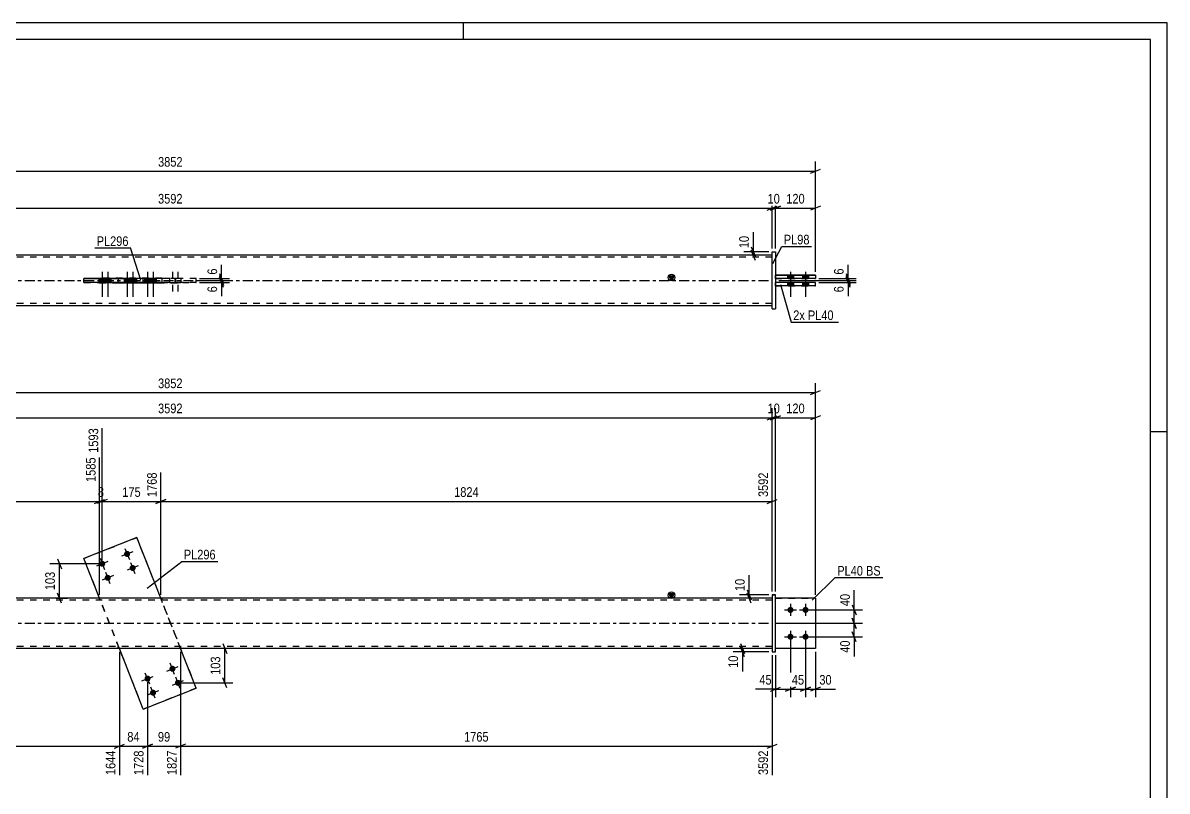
# Model space of a CAD drawing. Header units: millimetres. Extents: x 0 to 594, y 0 to 420.
# Drawn here: x 252.5 to 594, y 190.8 to 420 of the extents above; entities that cross this region are included whole.
import ezdxf

# ---------------------------------------------------------------- set-up
doc = ezdxf.new("R2010")
doc.units = ezdxf.units.MM
doc.linetypes.add('DXK_LINE_DOT2', pattern=[3.9198, 1.9599, -1.9599])
doc.linetypes.add('DXK_LINE_DOT3', pattern=[5.9187, 2.979, -0.9799, 0.9799, -0.9799])
doc.styles.add('Arial Narrow', font='ARIALN.TTF', dxfattribs={"height": 0.2})

# ---------------------------------------------------------------- blocks, each defined once
blk = doc.blocks.new('Unknown-580870372-1131')
at = {"color": 5, "linetype": 'Continuous'}
for p, q in [((594, 420), (0, 420)), ((384, 415), (384, 420)), ((594, 0), (594, 420)), ((589, 415), (5, 415)), ((589, 5), (589, 415)), ((594, 298), (589, 298))]:
    blk.add_line(p, q, dxfattribs=at)
blk = doc.blocks.new('Part-580870372-1699 - 1676')
at = {"color": 2, "linetype": 'Continuous'}
for p, q in [((477.08, 249.34), (476.08, 249.34)), ((476.08, 249.34), (476.08, 249.34)), ((476.08, 249.34), (476.08, 232.34)), ((476.08, 249.34), (477.08, 249.34)), ((477.08, 232.34), (477.08, 249.34)), ((476.08, 232.34), (477.08, 232.34))]:
    blk.add_line(p, q, dxfattribs=at)
at = {"color": 7, "linetype": 'DXK_LINE_DOT2'}
blk.add_line((476.08, 232.34), (477.08, 232.34), dxfattribs=at)
blk = doc.blocks.new('Part-580870372-1688 - 1676')
at = {"linetype": 'Continuous'}
blk.add_hatch(color=2, dxfattribs=at).paths.add_polyline_path([(446.08, 248.34), (445.28, 249.74), (446.88, 249.74)])
at = {"color": 2, "linetype": 'Continuous'}
for p, q in [((446.08, 248.34), (445.28, 249.74)), ((445.28, 249.74), (446.88, 249.74)), ((446.88, 249.74), (446.08, 248.34)), ((476.08, 248.34), (116.89, 248.34)), ((476.08, 233.34), (116.89, 233.34))]:
    blk.add_line(p, q, dxfattribs=at)
at = {"color": 7, "linetype": 'DXK_LINE_DOT2'}
for p, q in [((476.08, 247.74), (116.89, 247.74)), ((275.27, 248.34), (275.27, 247.74)), ((293.98, 248.34), (293.98, 247.74)), ((476.08, 248.34), (476.08, 233.34)), ((476.08, 233.94), (116.89, 233.94)), ((280.95, 233.34), (280.95, 233.94)), ((299.66, 233.34), (299.66, 233.94))]:
    blk.add_line(p, q, dxfattribs=at)
at = {"color": 7, "linetype": 'DXK_LINE_DOT3'}
blk.add_line((116.89, 240.84), (476.08, 240.84), dxfattribs=at)
at = {"color": 2, "linetype": 'Continuous'}
blk.add_circle((446.08, 249.24), 1, dxfattribs=at)
blk = doc.blocks.new('Part-580870372-1693 - 1676')
at = {"color": 2, "linetype": 'Continuous'}
for p, q in [((489.08, 248.34), (477.08, 248.34)), ((489.08, 248.34), (489.08, 248.34)), ((489.08, 248.34), (489.08, 233.34)), ((489.08, 233.34), (477.08, 233.34))]:
    blk.add_line(p, q, dxfattribs=at)
at = {"color": 7, "linetype": 'DXK_LINE_DOT2'}
for p, q in [((489.08, 248.34), (477.08, 248.34)), ((477.08, 248.34), (477.08, 248.34)), ((477.08, 233.34), (477.08, 248.34)), ((489.08, 248.34), (489.08, 248.34)), ((489.08, 233.34), (477.08, 233.34))]:
    blk.add_line(p, q, dxfattribs=at)
blk = doc.blocks.new('Part-580870372-1698 - 1676')
at = {"color": 7, "linetype": 'DXK_LINE_DOT2'}
for p, q in [((477.08, 248.34), (489.08, 248.34)), ((489.08, 248.34), (477.08, 248.34)), ((477.08, 248.34), (477.08, 248.34)), ((477.08, 233.34), (477.08, 248.34)), ((489.08, 248.34), (489.08, 248.34)), ((489.08, 248.34), (489.08, 233.34)), ((489.08, 233.34), (477.08, 233.34)), ((489.08, 233.34), (477.08, 233.34))]:
    blk.add_line(p, q, dxfattribs=at)
blk = doc.blocks.new('Part-580870372-1719 - 1676')
at = {"color": 2, "linetype": 'Continuous'}
for p, q in [((286.5, 266.45), (270.69, 260.21)), ((286.5, 266.45), (286.5, 266.45)), ((293.64, 248.34), (286.5, 266.45)), ((275.37, 248.34), (270.69, 260.21)), ((270.69, 260.21), (270.69, 260.21)), ((288.43, 215.24), (281.29, 233.34)), ((304.24, 221.47), (299.56, 233.34)), ((288.43, 215.24), (304.24, 221.47)), ((304.24, 221.47), (304.24, 221.48)), ((288.43, 215.24), (288.43, 215.24))]:
    blk.add_line(p, q, dxfattribs=at)
at = {"color": 7, "linetype": 'DXK_LINE_DOT2'}
for p, q in [((270.69, 260.21), (286.5, 266.45)), ((304.24, 221.48), (286.5, 266.45)), ((288.43, 215.24), (270.69, 260.21)), ((275.51, 247.99), (275.37, 248.34)), ((281.29, 233.34), (275.51, 247.99)), ((293.78, 247.99), (293.64, 248.34)), ((299.56, 233.34), (293.78, 247.99)), ((304.24, 221.48), (288.43, 215.24))]:
    blk.add_line(p, q, dxfattribs=at)
blk = doc.blocks.new('Bolt-580870372-1720 - 1676')
at = {"linetype": 'Continuous'}
for points in [[(481.58, 245.74), (481.77, 245.72), (481.95, 245.66), (482.11, 245.57), (482.25, 245.44), (482.36, 245.29), (482.44, 245.12), (482.48, 244.93), (482.48, 244.75), (482.44, 244.56), (482.36, 244.39), (482.25, 244.24), (482.11, 244.11), (481.95, 244.02), (481.77, 243.96), (481.58, 243.94), (481.39, 243.96), (481.22, 244.02), (481.05, 244.11), (480.91, 244.24), (480.8, 244.39), (480.73, 244.56), (480.69, 244.75), (480.69, 244.93), (480.73, 245.12), (480.8, 245.29), (480.91, 245.44), (481.05, 245.57), (481.22, 245.66), (481.39, 245.72)], [(486.08, 245.74), (486.27, 245.72), (486.45, 245.66), (486.61, 245.57), (486.75, 245.44), (486.86, 245.29), (486.94, 245.12), (486.98, 244.93), (486.98, 244.75), (486.94, 244.56), (486.86, 244.39), (486.75, 244.24), (486.61, 244.11), (486.45, 244.02), (486.27, 243.96), (486.08, 243.94), (485.89, 243.96), (485.72, 244.02), (485.55, 244.11), (485.41, 244.24), (485.3, 244.39), (485.23, 244.56), (485.19, 244.75), (485.19, 244.93), (485.23, 245.12), (485.3, 245.29), (485.41, 245.44), (485.55, 245.57), (485.72, 245.66), (485.89, 245.72)], [(481.58, 237.74), (481.77, 237.72), (481.95, 237.66), (482.11, 237.57), (482.25, 237.44), (482.36, 237.29), (482.44, 237.12), (482.48, 236.93), (482.48, 236.75), (482.44, 236.56), (482.36, 236.39), (482.25, 236.24), (482.11, 236.11), (481.95, 236.02), (481.77, 235.96), (481.58, 235.94), (481.39, 235.96), (481.22, 236.02), (481.05, 236.11), (480.91, 236.24), (480.8, 236.39), (480.73, 236.56), (480.69, 236.75), (480.69, 236.93), (480.73, 237.12), (480.8, 237.29), (480.91, 237.44), (481.05, 237.57), (481.22, 237.66), (481.39, 237.72)], [(486.08, 237.74), (486.27, 237.72), (486.45, 237.66), (486.61, 237.57), (486.75, 237.44), (486.86, 237.29), (486.94, 237.12), (486.98, 236.93), (486.98, 236.75), (486.94, 236.56), (486.86, 236.39), (486.75, 236.24), (486.61, 236.11), (486.45, 236.02), (486.27, 235.96), (486.08, 235.94), (485.89, 235.96), (485.72, 236.02), (485.55, 236.11), (485.41, 236.24), (485.3, 236.39), (485.23, 236.56), (485.19, 236.75), (485.19, 236.93), (485.23, 237.12), (485.3, 237.29), (485.41, 237.44), (485.55, 237.57), (485.72, 237.66), (485.89, 237.72)]]:
    blk.add_hatch(color=1, dxfattribs=at).paths.add_polyline_path(points)
at = {"color": 1, "linetype": 'Continuous'}
for p, q in [((481.58, 246.64), (481.58, 243.04)), ((486.08, 246.64), (486.08, 243.04)), ((479.78, 244.84), (483.38, 244.84)), ((484.28, 244.84), (487.88, 244.84)), ((479.78, 236.84), (483.38, 236.84)), ((481.58, 238.64), (481.58, 235.04)), ((484.28, 236.84), (487.88, 236.84)), ((486.08, 238.64), (486.08, 235.04))]:
    blk.add_line(p, q, dxfattribs=at)
blk = doc.blocks.new('Bolt-580870372-1723 - 1676')
at = {"linetype": 'Continuous'}
for points in [[(297.12, 228.17), (297.31, 228.15), (297.49, 228.09), (297.65, 227.99), (297.79, 227.87), (297.9, 227.72), (297.98, 227.54), (298.02, 227.36), (298.02, 227.17), (297.98, 226.99), (297.9, 226.82), (297.79, 226.66), (297.65, 226.54), (297.49, 226.44), (297.31, 226.38), (297.12, 226.37), (296.93, 226.38), (296.76, 226.44), (296.59, 226.54), (296.45, 226.66), (296.34, 226.82), (296.27, 226.99), (296.23, 227.17), (296.23, 227.36), (296.27, 227.54), (296.34, 227.72), (296.45, 227.87), (296.59, 227.99), (296.76, 228.09), (296.93, 228.15)], [(289.68, 225.23), (289.87, 225.21), (290.05, 225.15), (290.21, 225.06), (290.35, 224.93), (290.46, 224.78), (290.54, 224.61), (290.57, 224.42), (290.57, 224.24), (290.54, 224.05), (290.46, 223.88), (290.35, 223.73), (290.21, 223.6), (290.05, 223.51), (289.87, 223.45), (289.68, 223.43), (289.49, 223.45), (289.31, 223.51), (289.15, 223.6), (289.01, 223.73), (288.9, 223.88), (288.82, 224.05), (288.78, 224.24), (288.78, 224.42), (288.82, 224.61), (288.9, 224.78), (289.01, 224.93), (289.15, 225.06), (289.31, 225.15), (289.49, 225.21)], [(298.77, 223.98), (298.96, 223.96), (299.14, 223.9), (299.3, 223.81), (299.44, 223.68), (299.55, 223.53), (299.63, 223.36), (299.67, 223.17), (299.67, 222.99), (299.63, 222.8), (299.55, 222.63), (299.44, 222.48), (299.3, 222.35), (299.14, 222.26), (298.96, 222.2), (298.77, 222.18), (298.59, 222.2), (298.41, 222.26), (298.24, 222.35), (298.1, 222.48), (297.99, 222.63), (297.92, 222.8), (297.88, 222.99), (297.88, 223.17), (297.92, 223.36), (297.99, 223.53), (298.1, 223.68), (298.24, 223.81), (298.41, 223.9), (298.59, 223.96)], [(291.33, 221.04), (291.52, 221.02), (291.7, 220.97), (291.86, 220.87), (292, 220.75), (292.11, 220.59), (292.19, 220.42), (292.23, 220.24), (292.23, 220.05), (292.19, 219.86), (292.11, 219.69), (292, 219.54), (291.86, 219.41), (291.7, 219.32), (291.52, 219.26), (291.33, 219.24), (291.14, 219.26), (290.97, 219.32), (290.8, 219.41), (290.66, 219.54), (290.55, 219.69), (290.48, 219.86), (290.44, 220.05), (290.44, 220.24), (290.48, 220.42), (290.55, 220.59), (290.66, 220.75), (290.8, 220.87), (290.97, 220.97), (291.14, 221.02)]]:
    blk.add_hatch(color=1, dxfattribs=at).paths.add_polyline_path(points)
at = {"color": 1, "linetype": 'Continuous'}
for p, q in [((297.78, 225.59), (296.46, 228.94)), ((290.34, 222.65), (289.02, 226)), ((295.45, 226.6), (298.8, 227.93)), ((288.01, 223.67), (291.35, 224.99)), ((297.1, 222.42), (300.45, 223.74)), ((299.43, 221.4), (298.11, 224.75)), ((289.66, 219.48), (293.01, 220.8)), ((291.99, 218.47), (290.67, 221.82))]:
    blk.add_line(p, q, dxfattribs=at)
blk = doc.blocks.new('Bolt-580870372-1724 - 1676')
at = {"linetype": 'Continuous'}
for points in [[(283.6, 262.44), (283.79, 262.42), (283.97, 262.36), (284.13, 262.27), (284.27, 262.14), (284.38, 261.99), (284.46, 261.82), (284.49, 261.63), (284.49, 261.44), (284.46, 261.26), (284.38, 261.09), (284.27, 260.94), (284.13, 260.81), (283.97, 260.72), (283.79, 260.66), (283.6, 260.64), (283.41, 260.66), (283.23, 260.72), (283.07, 260.81), (282.93, 260.94), (282.82, 261.09), (282.74, 261.26), (282.7, 261.44), (282.7, 261.63), (282.74, 261.82), (282.82, 261.99), (282.93, 262.14), (283.07, 262.27), (283.23, 262.36), (283.41, 262.42)], [(276.16, 259.5), (276.34, 259.48), (276.52, 259.42), (276.69, 259.33), (276.83, 259.2), (276.94, 259.05), (277.01, 258.88), (277.05, 258.7), (277.05, 258.51), (277.01, 258.32), (276.94, 258.15), (276.83, 258), (276.69, 257.87), (276.52, 257.78), (276.34, 257.72), (276.16, 257.7), (275.97, 257.72), (275.79, 257.78), (275.63, 257.87), (275.49, 258), (275.38, 258.15), (275.3, 258.32), (275.26, 258.51), (275.26, 258.7), (275.3, 258.88), (275.38, 259.05), (275.49, 259.2), (275.63, 259.33), (275.79, 259.42), (275.97, 259.48)], [(285.25, 258.25), (285.44, 258.23), (285.62, 258.17), (285.78, 258.08), (285.92, 257.95), (286.03, 257.8), (286.11, 257.63), (286.15, 257.45), (286.15, 257.26), (286.11, 257.07), (286.03, 256.9), (285.92, 256.75), (285.78, 256.62), (285.62, 256.53), (285.44, 256.47), (285.25, 256.45), (285.06, 256.47), (284.89, 256.53), (284.72, 256.62), (284.58, 256.75), (284.47, 256.9), (284.4, 257.07), (284.36, 257.26), (284.36, 257.45), (284.4, 257.63), (284.47, 257.8), (284.58, 257.95), (284.72, 258.08), (284.89, 258.17), (285.06, 258.23)], [(277.81, 255.32), (278, 255.3), (278.18, 255.24), (278.34, 255.14), (278.48, 255.02), (278.59, 254.87), (278.67, 254.69), (278.7, 254.51), (278.7, 254.32), (278.67, 254.14), (278.59, 253.97), (278.48, 253.81), (278.34, 253.69), (278.18, 253.59), (278, 253.54), (277.81, 253.52), (277.62, 253.54), (277.44, 253.59), (277.28, 253.69), (277.14, 253.81), (277.03, 253.97), (276.95, 254.14), (276.91, 254.32), (276.91, 254.51), (276.95, 254.69), (277.03, 254.87), (277.14, 255.02), (277.28, 255.14), (277.44, 255.24), (277.62, 255.3)]]:
    blk.add_hatch(color=1, dxfattribs=at).paths.add_polyline_path(points)
at = {"color": 1, "linetype": 'Continuous'}
for p, q in [((282.94, 263.21), (284.26, 259.86)), ((275.5, 260.28), (276.82, 256.93)), ((285.27, 262.2), (281.93, 260.88)), ((277.83, 259.26), (274.48, 257.94)), ((286.93, 258.01), (283.58, 256.69)), ((284.59, 259.03), (285.91, 255.68)), ((279.48, 255.08), (276.13, 253.76)), ((277.15, 256.09), (278.47, 252.74))]:
    blk.add_line(p, q, dxfattribs=at)
blk = doc.blocks.new('Bolt-580870372-1372 - 1368')
at = {"linetype": 'Continuous'}
for points in [[(482.48, 344.75), (480.68, 344.75), (480.68, 343.75), (482.48, 343.75)], [(482.48, 344.75), (480.68, 344.75), (480.68, 343.75), (482.48, 343.75)], [(482.48, 342.55), (480.68, 342.55), (480.68, 341.55), (482.48, 341.55)], [(482.48, 342.55), (480.68, 342.55), (480.68, 341.55), (482.48, 341.55)], [(486.98, 344.75), (485.18, 344.75), (485.18, 343.75), (486.98, 343.75)], [(486.98, 344.75), (485.18, 344.75), (485.18, 343.75), (486.98, 343.75)], [(486.98, 342.55), (485.18, 342.55), (485.18, 341.55), (486.98, 341.55)], [(486.98, 342.55), (485.18, 342.55), (485.18, 341.55), (486.98, 341.55)]]:
    blk.add_hatch(color=1, dxfattribs=at).paths.add_polyline_path(points)
at = {"color": 1, "linetype": 'Continuous'}
for p, q in [((481.58, 345.75), (481.58, 338.25)), ((481.58, 345.75), (481.58, 338.25)), ((486.08, 345.75), (486.08, 338.25)), ((486.08, 345.75), (486.08, 338.25)), ((480.68, 344.75), (480.68, 343.75)), ((480.68, 344.75), (480.68, 343.75)), ((480.68, 342.55), (480.68, 341.55)), ((480.68, 342.55), (480.68, 341.55)), ((482.48, 344.75), (482.48, 343.75)), ((482.48, 344.75), (482.48, 343.75)), ((482.48, 342.55), (482.48, 341.55)), ((482.48, 342.55), (482.48, 341.55)), ((485.18, 344.75), (485.18, 343.75)), ((485.18, 344.75), (485.18, 343.75)), ((485.18, 342.55), (485.18, 341.55)), ((485.18, 342.55), (485.18, 341.55)), ((486.98, 344.75), (486.98, 343.75)), ((486.98, 344.75), (486.98, 343.75)), ((486.98, 342.55), (486.98, 341.55)), ((486.98, 342.55), (486.98, 341.55))]:
    blk.add_line(p, q, dxfattribs=at)
blk = doc.blocks.new('Part-580870372-1462 - 1368')
at = {"linetype": 'Continuous'}
blk.add_hatch(color=2, dxfattribs=at).paths.add_polyline_path([(446.08, 343.15), (445.28, 344.55), (446.88, 344.55)])
at = {"color": 2, "linetype": 'Continuous'}
for p, q in [((476.08, 350.65), (116.89, 350.65)), ((275.27, 343.85), (293.98, 343.85)), ((275.27, 343.85), (275.27, 343.75)), ((275.27, 342.55), (275.27, 342.45)), ((275.27, 342.45), (275.27, 342.45)), ((293.98, 342.45), (275.27, 342.45)), ((280.95, 343.85), (280.95, 343.75)), ((280.95, 342.46), (280.95, 342.55)), ((293.98, 342.46), (280.95, 342.46)), ((280.95, 342.46), (280.95, 342.46)), ((293.98, 343.85), (293.98, 342.45)), ((446.08, 343.15), (445.28, 344.55)), ((445.28, 344.55), (446.88, 344.55)), ((446.88, 344.55), (446.08, 343.15)), ((116.89, 335.65), (476.08, 335.65))]:
    blk.add_line(p, q, dxfattribs=at)
at = {"color": 7, "linetype": 'DXK_LINE_DOT2'}
for p, q in [((476.08, 350.05), (116.89, 350.05)), ((476.08, 335.65), (476.08, 350.65)), ((293.98, 343.85), (275.27, 343.85)), ((275.27, 342.45), (275.27, 343.75)), ((275.27, 342.45), (293.98, 342.45)), ((280.95, 343.86), (280.95, 343.85)), ((280.95, 343.85), (280.95, 343.86)), ((280.95, 343.86), (299.66, 343.86)), ((280.95, 343.86), (280.95, 343.86)), ((280.95, 343.86), (299.66, 343.86)), ((280.95, 343.75), (280.95, 342.46)), ((280.95, 342.46), (299.66, 342.46)), ((299.66, 342.46), (293.98, 342.46)), ((299.66, 343.86), (299.66, 342.46)), ((476.08, 336.25), (116.89, 336.25))]:
    blk.add_line(p, q, dxfattribs=at)
at = {"color": 7, "linetype": 'DXK_LINE_DOT3'}
blk.add_line((116.89, 343.15), (476.08, 343.15), dxfattribs=at)
at = {"color": 2, "linetype": 'Continuous'}
blk.add_circle((446.08, 344.05), 1, dxfattribs=at)
blk = doc.blocks.new('Part-580870372-1398 - 1368')
at = {"color": 2, "linetype": 'Continuous'}
for p, q in [((288.43, 343.76), (270.69, 343.75)), ((270.69, 342.55), (270.69, 343.75)), ((270.69, 343.75), (286.5, 343.75)), ((286.5, 342.55), (270.69, 342.55)), ((286.5, 342.55), (286.5, 343.75)), ((293.98, 343.75), (286.5, 343.75)), ((293.98, 342.55), (286.5, 342.55)), ((293.98, 343.76), (288.43, 343.76))]:
    blk.add_line(p, q, dxfattribs=at)
at = {"color": 7, "linetype": 'DXK_LINE_DOT2'}
for p, q in [((270.69, 342.55), (288.43, 342.56)), ((288.43, 342.56), (288.43, 343.76)), ((288.43, 342.56), (304.24, 342.56)), ((304.24, 343.76), (293.98, 343.75)), ((304.24, 343.76), (293.98, 343.76)), ((304.24, 342.56), (293.98, 342.55)), ((304.24, 342.56), (304.24, 343.76))]:
    blk.add_line(p, q, dxfattribs=at)
blk = doc.blocks.new('Part-580870372-1434 - 1368')
at = {"color": 2, "linetype": 'Continuous'}
for p, q in [((476.08, 351.66), (476.08, 351.65)), ((476.08, 351.65), (476.08, 351.66)), ((476.08, 351.66), (477.08, 351.66)), ((476.08, 334.65), (476.08, 351.65)), ((476.08, 351.65), (477.08, 351.65)), ((477.08, 351.65), (477.08, 351.66)), ((477.08, 351.66), (477.08, 351.65)), ((477.08, 351.65), (477.08, 334.65)), ((476.08, 334.65), (477.08, 334.65))]:
    blk.add_line(p, q, dxfattribs=at)
at = {"color": 7, "linetype": 'DXK_LINE_DOT2'}
for p, q in [((476.08, 334.66), (477.08, 334.66)), ((477.08, 334.66), (477.08, 334.65))]:
    blk.add_line(p, q, dxfattribs=at)
blk = doc.blocks.new('Bolt-580870372-1441 - 1368')
at = {"linetype": 'Continuous'}
for points in [[(288.78, 342.56), (290.58, 342.56), (290.58, 343.76), (288.78, 343.76)], [(290.43, 342.56), (292.23, 342.56), (292.23, 343.76), (290.43, 343.76)]]:
    blk.add_hatch(color=1, dxfattribs=at).paths.add_polyline_path(points)
at = {"color": 1, "linetype": 'Continuous'}
for p, q in [((289.68, 345.76), (289.68, 338.26)), ((291.33, 345.76), (291.33, 338.26)), ((288.78, 343.76), (288.78, 342.56)), ((290.43, 343.76), (290.43, 342.56)), ((290.58, 343.76), (290.58, 342.56)), ((292.23, 343.76), (292.23, 342.56))]:
    blk.add_line(p, q, dxfattribs=at)
at = {"color": 1, "linetype": 'DXK_LINE_DOT2'}
for p, q in [((297.12, 345.76), (297.12, 338.26)), ((298.77, 345.76), (298.77, 338.26)), ((296.22, 343.76), (296.22, 342.56)), ((297.87, 343.76), (297.87, 342.56)), ((298.02, 343.76), (298.02, 342.56)), ((299.67, 343.76), (299.67, 342.56))]:
    blk.add_line(p, q, dxfattribs=at)
blk = doc.blocks.new('Bolt-580870372-1442 - 1368')
at = {"linetype": 'Continuous'}
for points in [[(277.06, 343.75), (275.26, 343.75), (275.26, 342.55), (277.06, 342.55)], [(278.71, 343.75), (276.91, 343.75), (276.91, 342.55), (278.71, 342.55)], [(284.5, 343.75), (282.7, 343.75), (282.7, 342.55), (284.5, 342.55)], [(286.15, 343.75), (284.35, 343.75), (284.35, 342.55), (286.15, 342.55)]]:
    blk.add_hatch(color=1, dxfattribs=at).paths.add_polyline_path(points)
at = {"color": 1, "linetype": 'Continuous'}
for p, q in [((276.16, 345.75), (276.16, 338.25)), ((277.81, 345.75), (277.81, 338.25)), ((283.6, 345.75), (283.6, 338.25)), ((285.25, 345.75), (285.25, 338.25)), ((275.26, 343.75), (275.26, 342.55)), ((276.91, 343.75), (276.91, 342.55)), ((277.06, 343.75), (277.06, 342.55)), ((278.71, 343.75), (278.71, 342.55)), ((282.7, 343.75), (282.7, 342.55)), ((284.35, 343.75), (284.35, 342.55)), ((284.5, 343.75), (284.5, 342.55)), ((286.15, 343.75), (286.15, 342.55))]:
    blk.add_line(p, q, dxfattribs=at)
blk = doc.blocks.new('Part-580870372-1467 - 1368')
at = {"color": 2, "linetype": 'Continuous'}
for p, q in [((489.08, 342.56), (477.08, 342.56)), ((489.08, 342.55), (477.08, 342.55)), ((489.08, 341.55), (477.08, 341.55)), ((489.08, 341.55), (489.08, 342.55))]:
    blk.add_line(p, q, dxfattribs=at)
at = {"color": 7, "linetype": 'DXK_LINE_DOT2'}
for p, q in [((477.08, 341.55), (477.08, 342.56)), ((477.08, 341.56), (489.08, 341.56)), ((489.08, 342.55), (489.08, 342.56)), ((489.08, 342.56), (489.08, 342.55))]:
    blk.add_line(p, q, dxfattribs=at)
blk = doc.blocks.new('Part-580870372-1472 - 1368')
at = {"color": 2, "linetype": 'Continuous'}
for p, q in [((489.08, 344.76), (477.08, 344.76)), ((477.08, 344.75), (489.08, 344.75)), ((489.08, 343.75), (477.08, 343.75)), ((489.08, 344.75), (489.08, 343.75))]:
    blk.add_line(p, q, dxfattribs=at)
at = {"color": 7, "linetype": 'DXK_LINE_DOT2'}
for p, q in [((477.08, 343.75), (477.08, 344.76)), ((477.08, 343.76), (489.08, 343.76)), ((489.08, 344.75), (489.08, 344.76)), ((489.08, 344.76), (489.08, 344.75))]:
    blk.add_line(p, q, dxfattribs=at)
blk = doc.blocks.new('StraightDimension-580870372-2735 - 1676')
at = {"color": 7, "linetype": 'Continuous'}
for p, q in [((276.16, 259.6), (276.16, 299.05)), ((275.37, 249.34), (275.37, 290.35)), ((273.87, 276.63), (276.87, 277.83)), ((277.66, 277.83), (274.66, 276.63)), ((275.37, 277.23), (276.16, 277.23))]:
    blk.add_line(p, q, dxfattribs=at)
at = {"color": 0, "linetype": 'Continuous'}
blk.add_wipeout([(275.56, 299.65), (271.36, 299.65), (271.36, 291.13), (275.56, 291.13)], dxfattribs=at)
at = {"color": 0}
blk.add_wipeout([(277.28, 277.98), (277.28, 282.18), (274.25, 282.18), (274.25, 277.98)], dxfattribs=at)
at = {"color": 3, "linetype": 'Continuous', "style": 'Arial Narrow'}
blk.add_text('1593', height=2.863, rotation=90.0002, dxfattribs=at).set_placement((274.96, 291.73))
at = {"color": 3, "style": 'Arial Narrow'}
blk.add_text('8', height=2.86, dxfattribs=at).set_placement((274.85, 278.58))
blk = doc.blocks.new('StraightDimension-580870372-1960 - 1676')
at = {"color": 7, "linetype": 'Continuous'}
for p, q in [((416.54, 233.34), (309.89, 233.34)), ((312.14, 234.84), (313.34, 231.84)), ((312.74, 223.08), (312.74, 233.34)), ((299.77, 223.08), (315.14, 223.08)), ((313.34, 221.58), (312.14, 224.58))]:
    blk.add_line(p, q, dxfattribs=at)
at = {"color": 0}
blk.add_wipeout([(311.99, 231.55), (307.79, 231.55), (307.79, 224.87), (311.99, 224.87)], dxfattribs=at)
at = {"color": 3, "style": 'Arial Narrow'}
blk.add_text('103', height=2.863, rotation=90.0002, dxfattribs=at).set_placement((311.39, 225.47))
blk = doc.blocks.new('StraightDimension-580870372-2854 - 1676')
at = {"color": 7, "linetype": 'Continuous'}
for p, q in [((281.29, 232.34), (281.29, 195.58)), ((116.89, 231.34), (116.89, 201.06)), ((118.39, 204.79), (115.39, 203.59)), ((116.89, 204.19), (281.29, 204.19)), ((279.79, 203.59), (282.79, 204.79))]:
    blk.add_line(p, q, dxfattribs=at)
at = {"color": 0}
blk.add_wipeout([(203.34, 204.94), (203.34, 209.14), (194.83, 209.14), (194.83, 204.94)], dxfattribs=at)
at = {"color": 0, "linetype": 'Continuous'}
for points in [[(116.29, 203.49), (112.09, 203.49), (112.09, 200.46), (116.29, 200.46)], [(280.69, 203.49), (276.49, 203.49), (276.49, 194.98), (280.69, 194.98)]]:
    blk.add_wipeout(points, dxfattribs=at)
at = {"color": 3, "style": 'Arial Narrow'}
blk.add_text('1644', height=2.863, dxfattribs=at).set_placement((195.43, 205.54))
at = {"color": 3, "linetype": 'Continuous', "style": 'Arial Narrow'}
for s, height, p in [('0', 2.86, (115.69, 201.06)), ('1644', 2.863, (280.09, 195.58))]:
    blk.add_text(s, height=height, rotation=90.0002, dxfattribs=at).set_placement(p)
blk = doc.blocks.new('StraightDimension-580870372-2733 - 1676')
at = {"color": 7, "linetype": 'Continuous'}
for p, q in [((293.64, 249.34), (293.64, 285.85)), ((476.08, 250.34), (476.08, 285.85)), ((295.14, 277.83), (292.14, 276.63)), ((293.64, 277.23), (476.08, 277.23)), ((474.58, 276.63), (477.58, 277.83))]:
    blk.add_line(p, q, dxfattribs=at)
at = {"color": 0, "linetype": 'Continuous'}
blk.add_wipeout([(475.48, 286.45), (471.28, 286.45), (471.28, 277.93), (475.48, 277.93)], dxfattribs=at)
at = {"color": 0}
blk.add_wipeout([(389.12, 277.98), (389.12, 282.18), (380.61, 282.18), (380.61, 277.98)], dxfattribs=at)
at = {"color": 3, "linetype": 'Continuous', "style": 'Arial Narrow'}
blk.add_text('3592', height=2.863, rotation=90.0002, dxfattribs=at).set_placement((474.88, 278.53))
at = {"color": 3, "style": 'Arial Narrow'}
blk.add_text('1824', height=2.863, dxfattribs=at).set_placement((381.21, 278.58))
blk = doc.blocks.new('StraightDimension-580870372-1912 - 1676')
at = {"color": 7, "linetype": 'Continuous'}
for p, q in [((481.58, 235.84), (481.58, 218.81)), ((477.08, 231.34), (477.08, 218.81)), ((475.58, 220.61), (478.58, 221.81)), ((477.08, 221.21), (481.58, 221.21)), ((483.08, 221.81), (480.08, 220.61))]:
    blk.add_line(p, q, dxfattribs=at)
at = {"color": 0}
blk.add_wipeout([(476.56, 221.96), (476.56, 226.16), (471.7, 226.16), (471.7, 221.96)], dxfattribs=at)
at = {"color": 7, "linetype": 'Continuous'}
blk.add_line((477.08, 221.21), (471.18, 221.21), dxfattribs=at)
blk.add_line((477.08, 221.21), (471.18, 221.21), dxfattribs=at)
at = {"color": 3, "style": 'Arial Narrow'}
blk.add_text('45', height=2.863, dxfattribs=at).set_placement((472.3, 222.56))
blk = doc.blocks.new('StraightDimension-580870372-2736 - 1676')
at = {"color": 7, "linetype": 'Continuous'}
for p, q in [((275.37, 249.34), (275.37, 290.35)), ((116.89, 250.34), (116.89, 280.36)), ((118.39, 277.83), (115.39, 276.63)), ((116.89, 277.23), (275.37, 277.23)), ((273.87, 276.63), (276.87, 277.83))]:
    blk.add_line(p, q, dxfattribs=at)
at = {"color": 0, "linetype": 'Continuous'}
for points in [[(274.77, 290.95), (270.57, 290.95), (270.57, 282.43), (274.77, 282.43)], [(116.29, 280.96), (112.09, 280.96), (112.09, 277.93), (116.29, 277.93)]]:
    blk.add_wipeout(points, dxfattribs=at)
at = {"color": 0}
blk.add_wipeout([(200.38, 277.98), (200.38, 282.18), (191.87, 282.18), (191.87, 277.98)], dxfattribs=at)
at = {"color": 3, "linetype": 'Continuous', "style": 'Arial Narrow'}
for s, height, p in [('1585', 2.863, (274.17, 283.03)), ('0', 2.86, (115.69, 278.53))]:
    blk.add_text(s, height=height, rotation=90.0002, dxfattribs=at).set_placement(p)
at = {"color": 3, "style": 'Arial Narrow'}
blk.add_text('1585', height=2.863, dxfattribs=at).set_placement((192.47, 278.58))
blk = doc.blocks.new('StraightDimension-580870372-1971 - 1676')
at = {"color": 7, "linetype": 'Continuous'}
for p, q in [((477.08, 240.84), (503.04, 240.84)), ((500.04, 242.34), (501.24, 239.34)), ((500.64, 236.84), (500.64, 240.84)), ((487.08, 236.84), (503.04, 236.84)), ((501.24, 235.34), (500.04, 238.34))]:
    blk.add_line(p, q, dxfattribs=at)
at = {"color": 0}
blk.add_wipeout([(499.89, 236.32), (495.69, 236.32), (495.69, 231.46), (499.89, 231.46)], dxfattribs=at)
at = {"color": 7, "linetype": 'Continuous'}
blk.add_line((500.64, 236.84), (500.64, 230.93), dxfattribs=at)
blk.add_line((500.64, 236.84), (500.64, 230.93), dxfattribs=at)
at = {"color": 3, "style": 'Arial Narrow'}
blk.add_text('40', height=2.863, rotation=90.0002, dxfattribs=at).set_placement((499.29, 232.06))
blk = doc.blocks.new('StraightDimension-580870372-1726 - 1676')
at = {"color": 7, "linetype": 'Continuous'}
for p, q in [((262.77, 260.1), (263.97, 257.1)), ((275.16, 258.6), (260.52, 258.6)), ((263.37, 248.34), (263.37, 258.6)), ((263.97, 246.84), (262.77, 249.84)), ((262.37, 248.34), (265.77, 248.34))]:
    blk.add_line(p, q, dxfattribs=at)
at = {"color": 0}
blk.add_wipeout([(262.62, 256.81), (258.42, 256.81), (258.42, 250.13), (262.62, 250.13)], dxfattribs=at)
at = {"color": 3, "style": 'Arial Narrow'}
blk.add_text('103', height=2.863, rotation=90.0002, dxfattribs=at).set_placement((262.02, 250.73))
blk = doc.blocks.new('StraightDimension-580870372-2851 - 1676')
at = {"color": 7, "linetype": 'Continuous'}
for p, q in [((299.56, 232.34), (299.56, 195.58)), ((476.08, 231.34), (476.08, 195.58)), ((301.06, 204.79), (298.06, 203.59)), ((299.56, 204.19), (476.08, 204.19)), ((474.58, 203.59), (477.58, 204.79))]:
    blk.add_line(p, q, dxfattribs=at)
at = {"color": 0}
blk.add_wipeout([(392.08, 204.94), (392.08, 209.14), (383.57, 209.14), (383.57, 204.94)], dxfattribs=at)
at = {"color": 0, "linetype": 'Continuous'}
blk.add_wipeout([(475.48, 203.49), (471.28, 203.49), (471.28, 194.98), (475.48, 194.98)], dxfattribs=at)
at = {"color": 3, "style": 'Arial Narrow'}
blk.add_text('1765', height=2.863, dxfattribs=at).set_placement((384.17, 205.54))
at = {"color": 3, "linetype": 'Continuous', "style": 'Arial Narrow'}
blk.add_text('3592', height=2.863, rotation=90.0002, dxfattribs=at).set_placement((474.88, 195.58))
blk = doc.blocks.new('StraightDimension-580870372-1903 - 1676')
at = {"color": 7, "linetype": 'Continuous'}
for p, q in [((475.08, 233.34), (464.43, 233.34)), ((475.08, 232.34), (464.43, 232.34)), ((466.68, 234.84), (467.88, 231.84)), ((467.88, 230.84), (466.68, 233.84)), ((467.28, 232.34), (467.28, 233.34))]:
    blk.add_line(p, q, dxfattribs=at)
at = {"color": 0}
blk.add_wipeout([(466.53, 231.81), (462.33, 231.81), (462.33, 226.96), (466.53, 226.96)], dxfattribs=at)
at = {"color": 7, "linetype": 'Continuous'}
blk.add_line((467.28, 232.34), (467.28, 226.43), dxfattribs=at)
blk.add_line((467.28, 232.34), (467.28, 226.43), dxfattribs=at)
at = {"color": 3, "style": 'Arial Narrow'}
blk.add_text('10', height=2.863, rotation=90.0002, dxfattribs=at).set_placement((465.93, 227.56))
blk = doc.blocks.new('StraightDimension-580870372-3745 - 1676')
at = {"color": 7, "linetype": 'Continuous'}
for p, q in [((476.08, 250.34), (476.08, 305.04)), ((477.08, 250.34), (477.08, 305.04)), ((474.58, 301.59), (477.58, 302.79)), ((478.58, 302.79), (475.58, 301.59)), ((476.08, 302.19), (477.08, 302.19))]:
    blk.add_line(p, q, dxfattribs=at)
at = {"color": 0}
blk.add_wipeout([(479.01, 302.94), (479.01, 307.14), (474.15, 307.14), (474.15, 302.94)], dxfattribs=at)
at = {"color": 3, "style": 'Arial Narrow'}
blk.add_text('10', height=2.863, dxfattribs=at).set_placement((474.75, 303.54))
blk = doc.blocks.new('StraightDimension-580870372-1922 - 1676')
at = {"color": 7, "linetype": 'Continuous'}
for p, q in [((481.58, 235.84), (481.58, 218.81)), ((486.08, 235.84), (486.08, 218.81)), ((480.08, 220.61), (483.08, 221.81)), ((481.58, 221.21), (486.08, 221.21)), ((487.58, 221.81), (484.58, 220.61))]:
    blk.add_line(p, q, dxfattribs=at)
at = {"color": 0}
blk.add_wipeout([(486.26, 221.96), (486.26, 226.16), (481.4, 226.16), (481.4, 221.96)], dxfattribs=at)
at = {"color": 3, "style": 'Arial Narrow'}
blk.add_text('45', height=2.863, dxfattribs=at).set_placement((482, 222.56))
blk = doc.blocks.new('StraightDimension-580870372-1932 - 1676')
at = {"color": 7, "linetype": 'Continuous'}
for p, q in [((486.08, 235.84), (486.08, 218.81)), ((489.08, 232.34), (489.08, 218.81)), ((484.58, 220.61), (487.58, 221.81)), ((486.08, 221.21), (489.08, 221.21)), ((490.58, 221.81), (487.58, 220.61))]:
    blk.add_line(p, q, dxfattribs=at)
at = {"color": 0}
blk.add_wipeout([(494.46, 221.96), (494.46, 226.16), (489.61, 226.16), (489.61, 221.96)], dxfattribs=at)
at = {"color": 7, "linetype": 'Continuous'}
blk.add_line((489.08, 221.21), (494.99, 221.21), dxfattribs=at)
blk.add_line((489.08, 221.21), (494.99, 221.21), dxfattribs=at)
at = {"color": 3, "style": 'Arial Narrow'}
blk.add_text('30', height=2.863, dxfattribs=at).set_placement((490.21, 222.56))
blk = doc.blocks.new('StraightDimension-580870372-1984 - 1676')
at = {"color": 7, "linetype": 'Continuous'}
for p, q in [((500.04, 246.34), (501.24, 243.34)), ((487.08, 244.84), (503.04, 244.84)), ((500.64, 240.84), (500.64, 244.84)), ((477.08, 240.84), (503.04, 240.84)), ((501.24, 239.34), (500.04, 242.34))]:
    blk.add_line(p, q, dxfattribs=at)
at = {"color": 0}
blk.add_wipeout([(499.89, 250.22), (495.69, 250.22), (495.69, 245.37), (499.89, 245.37)], dxfattribs=at)
at = {"color": 7, "linetype": 'Continuous'}
blk.add_line((500.64, 244.84), (500.64, 250.75), dxfattribs=at)
blk.add_line((500.64, 244.84), (500.64, 250.75), dxfattribs=at)
at = {"color": 3, "style": 'Arial Narrow'}
blk.add_text('40', height=2.863, rotation=90.0002, dxfattribs=at).set_placement((499.29, 245.97))
blk = doc.blocks.new('StraightDimension-580870372-1998 - 1676')
at = {"color": 7, "linetype": 'Continuous'}
for p, q in [((475.08, 249.34), (466.41, 249.34)), ((468.66, 250.84), (469.86, 247.84)), ((469.86, 246.84), (468.66, 249.84)), ((469.26, 248.34), (469.26, 249.34)), ((475.08, 248.34), (466.41, 248.34))]:
    blk.add_line(p, q, dxfattribs=at)
at = {"color": 0}
blk.add_wipeout([(468.51, 254.72), (464.31, 254.72), (464.31, 249.86), (468.51, 249.86)], dxfattribs=at)
at = {"color": 7, "linetype": 'Continuous'}
blk.add_line((469.26, 249.34), (469.26, 255.25), dxfattribs=at)
blk.add_line((469.26, 249.34), (469.26, 255.25), dxfattribs=at)
at = {"color": 3, "style": 'Arial Narrow'}
blk.add_text('10', height=2.863, rotation=90.0002, dxfattribs=at).set_placement((467.91, 250.46))
blk = doc.blocks.new('StraightDimension-580870372-2734 - 1676')
at = {"color": 7, "linetype": 'Continuous'}
for p, q in [((276.16, 259.6), (276.16, 299.05)), ((293.64, 249.34), (293.64, 285.85)), ((277.66, 277.83), (274.66, 276.63)), ((276.16, 277.23), (293.64, 277.23)), ((292.14, 276.63), (295.14, 277.83))]:
    blk.add_line(p, q, dxfattribs=at)
at = {"color": 0}
blk.add_wipeout([(288.24, 277.98), (288.24, 282.18), (281.56, 282.18), (281.56, 277.98)], dxfattribs=at)
at = {"color": 0, "linetype": 'Continuous'}
blk.add_wipeout([(293.04, 286.45), (288.84, 286.45), (288.84, 277.93), (293.04, 277.93)], dxfattribs=at)
at = {"color": 3, "linetype": 'Continuous', "style": 'Arial Narrow'}
blk.add_text('1768', height=2.863, rotation=90.0002, dxfattribs=at).set_placement((292.44, 278.53))
at = {"color": 3, "style": 'Arial Narrow'}
blk.add_text('175', height=2.863, dxfattribs=at).set_placement((282.16, 278.58))
blk = doc.blocks.new('StraightDimension-580870372-2852 - 1676')
at = {"color": 7, "linetype": 'Continuous'}
for p, q in [((299.56, 232.34), (299.56, 195.58)), ((289.68, 223.33), (289.68, 195.58)), ((288.18, 203.59), (291.18, 204.79)), ((289.68, 204.19), (299.56, 204.19)), ((301.06, 204.79), (298.06, 203.59))]:
    blk.add_line(p, q, dxfattribs=at)
at = {"color": 0}
blk.add_wipeout([(297.05, 204.94), (297.05, 209.14), (292.19, 209.14), (292.19, 204.94)], dxfattribs=at)
at = {"color": 3, "style": 'Arial Narrow'}
blk.add_text('99', height=2.863, dxfattribs=at).set_placement((292.79, 205.54))
at = {"color": 0, "linetype": 'Continuous'}
blk.add_wipeout([(298.96, 203.49), (294.76, 203.49), (294.76, 194.98), (298.96, 194.98)], dxfattribs=at)
at = {"color": 3, "linetype": 'Continuous', "style": 'Arial Narrow'}
blk.add_text('1827', height=2.863, rotation=90.0002, dxfattribs=at).set_placement((298.36, 195.58))
blk = doc.blocks.new('StraightDimension-580870372-2853 - 1676')
at = {"color": 7, "linetype": 'Continuous'}
for p, q in [((281.29, 232.34), (281.29, 195.58)), ((289.68, 223.33), (289.68, 195.58)), ((279.79, 203.59), (282.79, 204.79)), ((281.29, 204.19), (289.68, 204.19)), ((291.18, 204.79), (288.18, 203.59))]:
    blk.add_line(p, q, dxfattribs=at)
at = {"color": 0}
blk.add_wipeout([(287.91, 204.94), (287.91, 209.14), (283.05, 209.14), (283.05, 204.94)], dxfattribs=at)
at = {"color": 3, "style": 'Arial Narrow'}
blk.add_text('84', height=2.863, dxfattribs=at).set_placement((283.65, 205.54))
at = {"color": 0, "linetype": 'Continuous'}
blk.add_wipeout([(289.08, 203.49), (284.88, 203.49), (284.88, 194.98), (289.08, 194.98)], dxfattribs=at)
at = {"color": 3, "linetype": 'Continuous', "style": 'Arial Narrow'}
blk.add_text('1728', height=2.863, rotation=90.0002, dxfattribs=at).set_placement((288.48, 195.58))
blk = doc.blocks.new('StraightDimension-580870372-3744 - 1676')
at = {"color": 7, "linetype": 'Continuous'}
for p, q in [((477.08, 250.34), (477.08, 305.04)), ((489.08, 249.34), (489.08, 305.04)), ((475.58, 301.59), (478.58, 302.79)), ((477.08, 302.19), (489.08, 302.19)), ((490.58, 302.79), (487.58, 301.59))]:
    blk.add_line(p, q, dxfattribs=at)
at = {"color": 0}
blk.add_wipeout([(486.42, 302.94), (486.42, 307.14), (479.74, 307.14), (479.74, 302.94)], dxfattribs=at)
at = {"color": 3, "style": 'Arial Narrow'}
blk.add_text('120', height=2.863, dxfattribs=at).set_placement((480.34, 303.54))
blk = doc.blocks.new('StraightDimension-580870372-3746 - 1676')
at = {"color": 7, "linetype": 'Continuous'}
for p, q in [((476.08, 250.34), (476.08, 305.04)), ((116.89, 302.19), (476.08, 302.19)), ((474.58, 301.59), (477.58, 302.79))]:
    blk.add_line(p, q, dxfattribs=at)
at = {"color": 0}
blk.add_wipeout([(300.74, 302.94), (300.74, 307.14), (292.23, 307.14), (292.23, 302.94)], dxfattribs=at)
at = {"color": 3, "style": 'Arial Narrow'}
blk.add_text('3592', height=2.863, dxfattribs=at).set_placement((292.83, 303.54))
blk = doc.blocks.new('StraightDimension-580870372-3843 - 1676')
at = {"color": 7, "linetype": 'Continuous'}
for p, q in [((489.08, 249.34), (489.08, 312.52)), ((103.89, 309.67), (489.08, 309.67)), ((487.58, 309.07), (490.58, 310.27))]:
    blk.add_line(p, q, dxfattribs=at)
at = {"color": 0}
blk.add_wipeout([(300.74, 310.42), (300.74, 314.62), (292.23, 314.62), (292.23, 310.42)], dxfattribs=at)
at = {"color": 3, "style": 'Arial Narrow'}
blk.add_text('3852', height=2.863, dxfattribs=at).set_placement((292.83, 311.02))
blk = doc.blocks.new('StraightDimension-580870372-1579 - 1368')
at = {"color": 7, "linetype": 'Continuous'}
for p, q in [((476.08, 352.66), (476.08, 367.6)), ((116.89, 364.75), (476.08, 364.75)), ((474.58, 364.15), (477.58, 365.35))]:
    blk.add_line(p, q, dxfattribs=at)
at = {"color": 0}
blk.add_wipeout([(300.74, 365.5), (300.74, 369.7), (292.23, 369.7), (292.23, 365.5)], dxfattribs=at)
at = {"color": 3, "style": 'Arial Narrow'}
blk.add_text('3592', height=2.863, dxfattribs=at).set_placement((292.83, 366.1))
blk = doc.blocks.new('StraightDimension-580870372-1539 - 1368')
at = {"color": 7, "linetype": 'Continuous'}
for p, q in [((311.19, 345.26), (312.39, 342.26)), ((305.24, 343.76), (314.19, 343.76)), ((305.24, 343.16), (314.19, 343.16)), ((312.39, 341.66), (311.19, 344.66)), ((311.79, 343.16), (311.79, 343.76))]:
    blk.add_line(p, q, dxfattribs=at)
at = {"color": 0}
blk.add_wipeout([(311.04, 347.31), (306.84, 347.31), (306.84, 344.28), (311.04, 344.28)], dxfattribs=at)
at = {"color": 7, "linetype": 'Continuous'}
blk.add_line((311.79, 343.76), (311.79, 347.83), dxfattribs=at)
blk.add_line((311.79, 343.76), (311.79, 347.83), dxfattribs=at)
at = {"color": 3, "style": 'Arial Narrow'}
blk.add_text('6', height=2.86, rotation=90.0002, dxfattribs=at).set_placement((310.44, 344.88))
blk = doc.blocks.new('StraightDimension-580870372-1543 - 1368')
at = {"color": 7, "linetype": 'Continuous'}
for p, q in [((305.24, 343.16), (314.19, 343.16)), ((305.24, 342.56), (314.19, 342.56)), ((311.19, 344.66), (312.39, 341.66)), ((312.39, 341.06), (311.19, 344.06)), ((311.79, 342.56), (311.79, 343.16))]:
    blk.add_line(p, q, dxfattribs=at)
at = {"color": 0}
blk.add_wipeout([(311.04, 342.03), (306.84, 342.03), (306.84, 339), (311.04, 339)], dxfattribs=at)
at = {"color": 7, "linetype": 'Continuous'}
blk.add_line((311.79, 342.56), (311.79, 338.48), dxfattribs=at)
blk.add_line((311.79, 342.56), (311.79, 338.48), dxfattribs=at)
at = {"color": 3, "style": 'Arial Narrow'}
blk.add_text('6', height=2.86, rotation=90.0002, dxfattribs=at).set_placement((310.44, 339.6))
blk = doc.blocks.new('StraightDimension-580870372-1548 - 1368')
at = {"color": 7, "linetype": 'Continuous'}
for p, q in [((103.89, 375.75), (489.08, 375.75)), ((487.58, 375.15), (490.58, 376.35)), ((489.08, 345.75), (489.08, 378.6))]:
    blk.add_line(p, q, dxfattribs=at)
at = {"color": 0}
blk.add_wipeout([(300.74, 376.5), (300.74, 380.7), (292.23, 380.7), (292.23, 376.5)], dxfattribs=at)
at = {"color": 3, "style": 'Arial Narrow'}
blk.add_text('3852', height=2.863, dxfattribs=at).set_placement((292.83, 377.1))
blk = doc.blocks.new('StraightDimension-580870372-1559 - 1368')
at = {"color": 7, "linetype": 'Continuous'}
for p, q in [((477.08, 352.66), (477.08, 367.6)), ((489.08, 345.75), (489.08, 367.6)), ((475.58, 364.15), (478.58, 365.35)), ((477.08, 364.75), (489.08, 364.75)), ((490.58, 365.35), (487.58, 364.15))]:
    blk.add_line(p, q, dxfattribs=at)
at = {"color": 0}
blk.add_wipeout([(486.42, 365.5), (486.42, 369.7), (479.74, 369.7), (479.74, 365.5)], dxfattribs=at)
at = {"color": 3, "style": 'Arial Narrow'}
blk.add_text('120', height=2.863, dxfattribs=at).set_placement((480.34, 366.1))
blk = doc.blocks.new('StraightDimension-580870372-1569 - 1368')
at = {"color": 7, "linetype": 'Continuous'}
for p, q in [((476.08, 352.66), (476.08, 367.6)), ((477.08, 352.66), (477.08, 367.6)), ((474.58, 364.15), (477.58, 365.35)), ((478.58, 365.35), (475.58, 364.15)), ((476.08, 364.75), (477.08, 364.75))]:
    blk.add_line(p, q, dxfattribs=at)
at = {"color": 0}
blk.add_wipeout([(479.01, 365.5), (479.01, 369.7), (474.15, 369.7), (474.15, 365.5)], dxfattribs=at)
at = {"color": 3, "style": 'Arial Narrow'}
blk.add_text('10', height=2.863, dxfattribs=at).set_placement((474.75, 366.1))
blk = doc.blocks.new('StraightDimension-580870372-1610 - 1368')
at = {"color": 7, "linetype": 'Continuous'}
for p, q in [((469.9, 353.16), (471.1, 350.16)), ((471.1, 349.15), (469.9, 352.15)), ((475.08, 351.66), (467.65, 351.66)), ((475.08, 350.65), (467.65, 350.65)), ((470.5, 350.65), (470.5, 351.66))]:
    blk.add_line(p, q, dxfattribs=at)
at = {"color": 0}
blk.add_wipeout([(469.75, 357.04), (465.55, 357.04), (465.55, 352.18), (469.75, 352.18)], dxfattribs=at)
at = {"color": 7, "linetype": 'Continuous'}
blk.add_line((470.5, 351.66), (470.5, 357.56), dxfattribs=at)
blk.add_line((470.5, 351.66), (470.5, 357.56), dxfattribs=at)
at = {"color": 3, "style": 'Arial Narrow'}
blk.add_text('10', height=2.863, rotation=90.0002, dxfattribs=at).set_placement((469.15, 352.78))
blk = doc.blocks.new('StraightDimension-580870372-1621 - 1368')
at = {"color": 7, "linetype": 'Continuous'}
for p, q in [((498.18, 345.25), (499.38, 342.25)), ((478.08, 343.15), (501.18, 343.15)), ((490.08, 343.75), (501.18, 343.75)), ((499.38, 341.65), (498.18, 344.65)), ((498.78, 343.15), (498.78, 343.75))]:
    blk.add_line(p, q, dxfattribs=at)
at = {"color": 0}
blk.add_wipeout([(498.03, 347.31), (493.83, 347.31), (493.83, 344.28), (498.03, 344.28)], dxfattribs=at)
at = {"color": 7, "linetype": 'Continuous'}
blk.add_line((498.78, 343.75), (498.78, 347.83), dxfattribs=at)
blk.add_line((498.78, 343.75), (498.78, 347.83), dxfattribs=at)
at = {"color": 3, "style": 'Arial Narrow'}
blk.add_text('6', height=2.86, rotation=90.0002, dxfattribs=at).set_placement((497.43, 344.88))
blk = doc.blocks.new('StraightDimension-580870372-1630 - 1368')
at = {"color": 7, "linetype": 'Continuous'}
for p, q in [((478.08, 343.15), (501.18, 343.15)), ((490.08, 342.55), (501.18, 342.55)), ((498.18, 344.65), (499.38, 341.65)), ((499.38, 341.05), (498.18, 344.05)), ((498.78, 342.55), (498.78, 343.15))]:
    blk.add_line(p, q, dxfattribs=at)
at = {"color": 0}
blk.add_wipeout([(498.03, 342.03), (493.83, 342.03), (493.83, 339), (498.03, 339)], dxfattribs=at)
at = {"color": 7, "linetype": 'Continuous'}
blk.add_line((498.78, 342.55), (498.78, 338.48), dxfattribs=at)
blk.add_line((498.78, 342.55), (498.78, 338.48), dxfattribs=at)
at = {"color": 3, "style": 'Arial Narrow'}
blk.add_text('6', height=2.86, rotation=90.0002, dxfattribs=at).set_placement((497.43, 339.6))
blk = doc.blocks.new('Mark-580870372-1715 - 1676')
at = {"color": 0}
blk.add_wipeout([(310.02, 259.92), (310.02, 262.92), (300.52, 262.92), (300.52, 259.92)], dxfattribs=at)
blk.add_wipeout([(310.02, 259.92), (310.02, 262.92), (300.52, 262.92), (300.52, 259.92)], dxfattribs=at)
at = {"color": 30, "linetype": 'Continuous'}
for p, q in [((289.56, 251.3), (299.92, 259.32)), ((299.92, 259.32), (310.62, 259.32))]:
    blk.add_line(p, q, dxfattribs=at)
at = {"color": 3, "style": 'Arial Narrow'}
blk.add_text('PL296', height=2.863, dxfattribs=at).set_placement((300.52, 259.92))
blk = doc.blocks.new('MarkSet-580870372-2045 - 1676')
at = {"color": 0}
blk.add_wipeout([(503.23, 255.09), (503.23, 258.09), (495.55, 258.09), (495.55, 255.09)], dxfattribs=at)
blk.add_wipeout([(503.23, 255.09), (503.23, 258.09), (495.55, 258.09), (495.55, 255.09)], dxfattribs=at)
at = {"color": 30, "linetype": 'Continuous'}
blk.add_line((488.06, 247.76), (494.95, 254.49), dxfattribs=at)
at = {"color": 0}
blk.add_wipeout([(508.51, 255.09), (508.51, 258.09), (504.13, 258.09), (504.13, 255.09)], dxfattribs=at)
blk.add_wipeout([(508.51, 255.09), (508.51, 258.09), (504.13, 258.09), (504.13, 255.09)], dxfattribs=at)
at = {"color": 30, "linetype": 'Continuous'}
blk.add_line((494.95, 254.49), (509.11, 254.49), dxfattribs=at)
at = {"color": 3, "style": 'Arial Narrow'}
for s, p in [('PL40', (495.55, 255.09)), ('BS', (504.13, 255.09))]:
    blk.add_text(s, height=2.863, dxfattribs=at).set_placement(p)
blk = doc.blocks.new('Mark-580870372-1393 - 1368')
at = {"color": 0}
blk.add_wipeout([(284.01, 353.45), (284.01, 356.45), (274.51, 356.45), (274.51, 353.45)], dxfattribs=at)
blk.add_wipeout([(284.01, 353.45), (284.01, 356.45), (274.51, 356.45), (274.51, 353.45)], dxfattribs=at)
at = {"color": 30, "linetype": 'Continuous'}
for p in [(273.91, 352.85), (287.68, 343.26)]:
    blk.add_line(p, (284.61, 352.85), dxfattribs=at)
at = {"color": 3, "style": 'Arial Narrow'}
blk.add_text('PL296', height=2.863, dxfattribs=at).set_placement((274.51, 353.45))
blk = doc.blocks.new('Mark-580870372-1430 - 1368')
at = {"color": 0}
blk.add_wipeout([(487.28, 353.91), (487.28, 356.91), (479.6, 356.91), (479.6, 353.91)], dxfattribs=at)
blk.add_wipeout([(487.28, 353.91), (487.28, 356.91), (479.6, 356.91), (479.6, 353.91)], dxfattribs=at)
at = {"color": 30, "linetype": 'Continuous'}
for p, q in [((476.31, 348.23), (479, 353.31)), ((479, 353.31), (487.88, 353.31))]:
    blk.add_line(p, q, dxfattribs=at)
at = {"color": 3, "style": 'Arial Narrow'}
blk.add_text('PL98', height=2.863, dxfattribs=at).set_placement((479.6, 353.91))
blk = doc.blocks.new('MarkSet-580870372-1661 - 1368')
at = {"color": 0}
blk.add_wipeout([(485.87, 331.33), (485.87, 334.33), (482.4, 334.33), (482.4, 331.33)], dxfattribs=at)
blk.add_wipeout([(485.87, 331.33), (485.87, 334.33), (482.4, 334.33), (482.4, 331.33)], dxfattribs=at)
at = {"color": 30, "linetype": 'Continuous'}
blk.add_line((478.65, 341.96), (481.8, 330.73), dxfattribs=at)
at = {"color": 0}
blk.add_wipeout([(494.45, 331.33), (494.45, 334.33), (486.77, 334.33), (486.77, 331.33)], dxfattribs=at)
blk.add_wipeout([(494.45, 331.33), (494.45, 334.33), (486.77, 334.33), (486.77, 331.33)], dxfattribs=at)
at = {"color": 30, "linetype": 'Continuous'}
blk.add_line((481.8, 330.73), (495.95, 330.73), dxfattribs=at)
at = {"color": 3, "style": 'Arial Narrow'}
for s, p in [('2x', (482.4, 331.33)), ('PL40', (486.77, 331.33))]:
    blk.add_text(s, height=2.863, dxfattribs=at).set_placement(p)

msp = doc.modelspace()

# ---------------------------------------------------------------- block references
for name in ['Unknown-580870372-1131', 'Part-580870372-1462 - 1368', 'Part-580870372-1434 - 1368', 'Bolt-580870372-1442 - 1368', 'Bolt-580870372-1441 - 1368', 'Bolt-580870372-1372 - 1368', 'Part-580870372-1398 - 1368', 'Part-580870372-1472 - 1368', 'Part-580870372-1467 - 1368', 'Part-580870372-1719 - 1676', 'Bolt-580870372-1724 - 1676', 'Part-580870372-1688 - 1676', 'Part-580870372-1699 - 1676', 'Part-580870372-1693 - 1676', 'Part-580870372-1698 - 1676', 'Bolt-580870372-1720 - 1676', 'Bolt-580870372-1723 - 1676']:
    msp.add_blockref(name, (0, 0))

# ---------------------------------------------------------------- next in the draw order: block references
for name in ['StraightDimension-580870372-1579 - 1368', 'StraightDimension-580870372-1539 - 1368', 'StraightDimension-580870372-2735 - 1676', 'StraightDimension-580870372-2733 - 1676', 'StraightDimension-580870372-1912 - 1676', 'StraightDimension-580870372-2854 - 1676', 'StraightDimension-580870372-1960 - 1676']:
    msp.add_blockref(name, (0, 0))

# ---------------------------------------------------------------- next in the draw order: block references
for name in ['StraightDimension-580870372-1543 - 1368', 'StraightDimension-580870372-3745 - 1676', 'StraightDimension-580870372-2736 - 1676', 'StraightDimension-580870372-1971 - 1676']:
    msp.add_blockref(name, (0, 0))

# ---------------------------------------------------------------- next in the draw order: block references
for name in ['StraightDimension-580870372-1548 - 1368', 'StraightDimension-580870372-1726 - 1676', 'StraightDimension-580870372-1998 - 1676', 'StraightDimension-580870372-1984 - 1676', 'StraightDimension-580870372-1922 - 1676', 'StraightDimension-580870372-2851 - 1676']:
    msp.add_blockref(name, (0, 0))

# ---------------------------------------------------------------- next in the draw order: block references
for name in ['StraightDimension-580870372-1559 - 1368', 'Mark-580870372-1393 - 1368', 'StraightDimension-580870372-3744 - 1676', 'StraightDimension-580870372-2734 - 1676', 'StraightDimension-580870372-1932 - 1676', 'StraightDimension-580870372-2852 - 1676', 'StraightDimension-580870372-1903 - 1676']:
    msp.add_blockref(name, (0, 0))

# ---------------------------------------------------------------- next in the draw order: block references
for name in ['StraightDimension-580870372-1569 - 1368', 'StraightDimension-580870372-1621 - 1368', 'StraightDimension-580870372-3746 - 1676', 'StraightDimension-580870372-2853 - 1676']:
    msp.add_blockref(name, (0, 0))

# ---------------------------------------------------------------- next in the draw order: block references
for name in ['StraightDimension-580870372-1610 - 1368', 'StraightDimension-580870372-1630 - 1368', 'StraightDimension-580870372-3843 - 1676']:
    msp.add_blockref(name, (0, 0))

# ---------------------------------------------------------------- next in the draw order: block references
for name in ['Mark-580870372-1430 - 1368', 'MarkSet-580870372-1661 - 1368', 'Mark-580870372-1715 - 1676', 'MarkSet-580870372-2045 - 1676']:
    msp.add_blockref(name, (0, 0))

doc.saveas('drawing.dxf')
